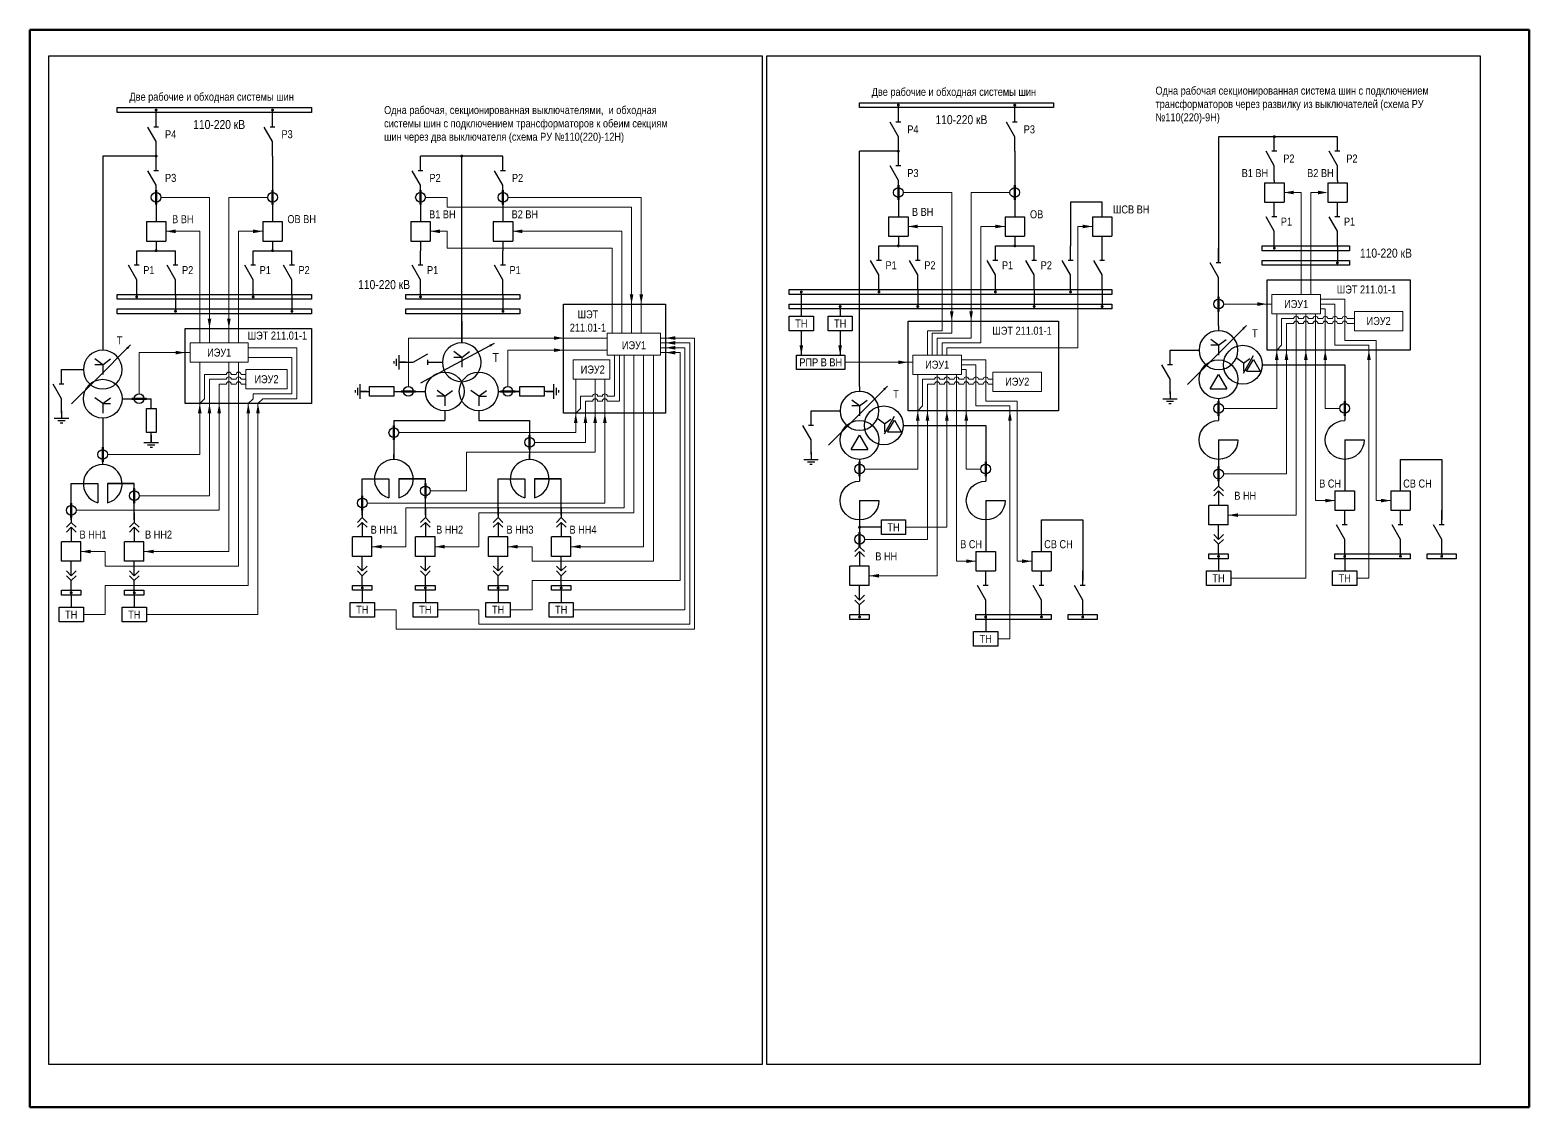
# Model space of a CAD drawing. Header units: millimetres. Extents: x 25558 to 49929, y 1902 to 19390.
# Drawn here: x 35394 to 36012, y 17128 to 17572 of the extents above; entities that cross this region are included whole.
import ezdxf
from ezdxf.enums import TextEntityAlignment as Align

# ---------------------------------------------------------------- set-up
doc = ezdxf.new("R2010")
doc.units = ezdxf.units.MM
doc.layers.add('Основная', color=7, linetype='Continuous', lineweight=30)
doc.layers.add('Тонкая', color=7, linetype='Continuous', lineweight=5)
doc.styles.add('Narrow', font='ARIALN.TTF')
doc.styles.add('Вывод', font='tahoma.ttf', dxfattribs={"height": 2.5})
doc.styles.add('Компонент', font='ARIALN.TTF', dxfattribs={"height": 3.5})

# ---------------------------------------------------------------- blocks, each defined once
blk = doc.blocks.new('*U28')
at = {"color": 0}
for p, q in [((0, 0), (-8, 0)), ((-8, -8), (-8, 0)), ((0, -8), (0, 0)), ((0, -8), (-8, -8))]:
    blk.add_line(p, q, dxfattribs=at)
at = {"layer": 'Основная', "style": 'Компонент'}
blk.add_attdef('ОУ', text='', height=3.5, dxfattribs=at).set_placement((-15, -3), align=Align.MIDDLE_CENTER)
blk = doc.blocks.new('*U23')
at = {"color": 0}
blk.add_line((0, 0), (6, 3.43), dxfattribs=at)
blk = doc.blocks.new('*U11')
at = {"color": 0}
blk.add_line((0, -1), (0, 1), dxfattribs=at)
blk = doc.blocks.new('*U34')
at = {"color": 0}
for p, q in [((0, 3), (0, 9)), ((0, -9), (0, -3))]:
    blk.add_line(p, q, dxfattribs=at)
at = {"color": 0, "ltscale": 0.25, "rotation": 89.99999999999999}
for name, p in [('*U23', (0, -3)), ('*U11', (0, 3))]:
    blk.add_blockref(name, p, dxfattribs=at)
at = {"layer": 'Основная'}
for tag, height, style, p in [('В1', 2.5, 'Вывод', (2, 7)), ('ОУ', 3.5, 'Компонент', (-12, 0)), ('В2', 2.5, 'Вывод', (2, -7))]:
    blk.add_attdef(tag, text='', height=height, dxfattribs=dict(at, style=style)).set_placement(p, align=Align.MIDDLE_CENTER)
blk = doc.blocks.new('*U26')
at = {"ltscale": 0.25}
blk.add_circle((0, 0), 2, dxfattribs=at)
at = {"layer": 'Основная', "color": 0, "lineweight": 50}
blk.add_line((0, -3), (0, 3), dxfattribs=at)
at = {"layer": 'Основная', "style": 'Компонент'}
blk.add_attdef('ОУ', text='', height=3.5, dxfattribs=at).set_placement((-6, 0), align=Align.MIDDLE_CENTER)
blk = doc.blocks.new('*U47')
at = {"ltscale": 0.25}
for q in [(-3.2, 0.4), (3.2, 0.4), (0, -6), (3.21, -2)]:
    blk.add_line((0, -2), q, dxfattribs=at)
blk.add_circle((0, 0), 8, dxfattribs=at)
at = {"layer": 'Основная', "style": 'Компонент'}
blk.add_attdef('ОУ', text='', height=3.5, dxfattribs=at).set_placement((17, 0), align=Align.MIDDLE_CENTER)
blk = doc.blocks.new('*U41')
at = {"ltscale": 0.25}
for p, q in [((0, 0), (-20, 0)), ((14.44, 0), (0, 0))]:
    blk.add_line(p, q, dxfattribs=at)
blk.add_lwpolyline([(-18, 0, 1, 0, 0), (-20, 0, 0, 0, 0)], format="xyseb", dxfattribs=at)
at = {"layer": 'Основная', "style": 'Вывод'}
blk.add_attdef('ОС', text='', height=2.5, dxfattribs=at).set_placement((3, 2), align=Align.MIDDLE_CENTER)
blk = doc.blocks.new('*U46')
at = {"ltscale": 0.25}
for q in [(-3.2, 4.4), (3.2, 4.4), (0, -2), (3.21, 2)]:
    blk.add_line((0, 2), q, dxfattribs=at)
blk.add_circle((0, 0), 8, dxfattribs=at)
at = {"layer": 'Основная', "style": 'Компонент'}
blk.add_attdef('ОУ', text='', height=3.5, dxfattribs=at).set_placement((-17, 0), align=Align.MIDDLE_CENTER)
blk = doc.blocks.new('*U31')
at = {"color": 0}
for p, q in [((-3, 0), (3, 0)), ((0, 3), (0, 0)), ((-1.5, -1), (1.5, -1)), ((-0.5, -2), (0.5, -2))]:
    blk.add_line(p, q, dxfattribs=at)
blk = doc.blocks.new('*U48')
at = {"color": 0}
for p, q in [((0, 5), (0, 9)), ((0, -9), (0, -5))]:
    blk.add_line(p, q, dxfattribs=at)
at = {"color": 0, "ltscale": 0.35}
blk.add_lwpolyline([(-2, -5), (-2, 5), (2, 5), (2, -5)], close=True, dxfattribs=at)
at = {"layer": 'Основная'}
for tag, height, style, p in [('В1', 2.5, 'Вывод', (2, 7)), ('ОУ', 3.5, 'Компонент', (-6, 0)), ('В2', 2.5, 'Вывод', (2, -7))]:
    blk.add_attdef(tag, text='', height=height, dxfattribs=dict(at, style=style)).set_placement(p, align=Align.MIDDLE_CENTER)
blk = doc.blocks.new('*U43')
at = {"color": 0}
for p, q in [((-3, 0), (3, 0)), ((0, 3), (0, 0)), ((-1.5, -1), (1.5, -1)), ((-0.5, -2), (0.5, -2))]:
    blk.add_line(p, q, dxfattribs=at)
blk = doc.blocks.new('*U20')
at = {"ltscale": 0.25}
blk.add_circle((0, 0), 2, dxfattribs=at)
at = {"layer": 'Основная', "color": 0, "lineweight": 50}
blk.add_line((3, 0), (-3, 0), dxfattribs=at)
at = {"layer": 'Основная', "style": 'Компонент'}
blk.add_attdef('ОУ', text='', height=3.5, dxfattribs=at).set_placement((0, -6), align=Align.MIDDLE_CENTER)
blk = doc.blocks.new('*U943')
at = {"layer": 'Основная', "ltscale": 0.25}
for p, q in [((2, 2), (0, 0)), ((0, 0), (2, -2))]:
    blk.add_line(p, q, dxfattribs=at)
blk = doc.blocks.new('*U32')
at = {"color": 0}
for p, q in [((0, 6), (0, 2)), ((0, 0), (0, -6))]:
    blk.add_line(p, q, dxfattribs=at)
at = {"color": 0, "ltscale": 0.25, "xscale": -1, "rotation": 90}
for p in [(0, 2), (0, 0)]:
    blk.add_blockref('*U943', p, dxfattribs=at)
at = {"layer": 'Основная'}
for tag, height, style, p in [('ОУ2', 3.5, 'Компонент', (-5, 6)), ('В2', 2.5, 'Вывод', (3, 6)), ('ОУ1', 3.5, 'Компонент', (-5, -6)), ('В1', 2.5, 'Вывод', (3, -6))]:
    blk.add_attdef(tag, text='', height=height, dxfattribs=dict(at, style=style)).set_placement(p, align=Align.MIDDLE_CENTER)
blk = doc.blocks.new('*U33')
at = {"color": 0}
for p, q in [((0, 0), (0, 6)), ((0, -6), (0, -2))]:
    blk.add_line(p, q, dxfattribs=at)
at = {"color": 0, "ltscale": 0.25, "rotation": 89.99999999999999}
for p in [(0, 0), (0, -2)]:
    blk.add_blockref('*U943', p, dxfattribs=at)
at = {"layer": 'Основная'}
for tag, height, style, p in [('ОУ1', 3.5, 'Компонент', (-5, 6)), ('В1', 2.5, 'Вывод', (3, 6)), ('ОУ2', 3.5, 'Компонент', (-5, -6)), ('В2', 2.5, 'Вывод', (3, -6))]:
    blk.add_attdef(tag, text='', height=height, dxfattribs=dict(at, style=style)).set_placement(p, align=Align.MIDDLE_CENTER)
blk = doc.blocks.new('*U40')
at = {"ltscale": 0.25}
for p, q in [((-3.46, -4), (0, 2)), ((0, 2), (3.46, -4)), ((-3.46, -4), (3.46, -4))]:
    blk.add_line(p, q, dxfattribs=at)
blk.add_circle((0, 0), 8, dxfattribs=at)
at = {"layer": 'Основная', "style": 'Компонент'}
blk.add_attdef('ОУ', text='', height=3.5, dxfattribs=at).set_placement((17, 0), align=Align.MIDDLE_CENTER)
blk = doc.blocks.new('*U573')
at = {"color": 0}
for p, q in [((0, 3), (0, 9)), ((0, -9), (0, -3))]:
    blk.add_line(p, q, dxfattribs=at)
at = {"color": 0, "ltscale": 0.25, "rotation": 89.99999999999999}
for name, p in [('*U23', (0, -3)), ('*U11', (0, 3))]:
    blk.add_blockref(name, p, dxfattribs=at)
at = {"layer": 'Основная'}
for tag, height, style, p in [('В1', 2.5, 'Вывод', (2, 7)), ('ОУ', 3.5, 'Компонент', (-12, 0)), ('В2', 2.5, 'Вывод', (2, -7))]:
    blk.add_attdef(tag, text='', height=height, dxfattribs=dict(at, style=style)).set_placement(p, align=Align.MIDDLE_CENTER)
blk = doc.blocks.new('*U38')
at = {"ltscale": 0.35}
for q in [(-8, 0), (0, -8)]:
    blk.add_line((0, 0), q, dxfattribs=at)
blk.add_arc((0, 0), 8, 180, 90, dxfattribs=at)
at = {"layer": 'Основная', "style": 'Компонент'}
blk.add_attdef('ОУ', text='', height=3.5, dxfattribs=at).set_placement((-17, 0), align=Align.MIDDLE_CENTER)
blk = doc.blocks.new('*U44')
at = {"ltscale": 0.25}
for p, q in [((0, 0), (-20, 0)), ((14.44, 0), (0, 0))]:
    blk.add_line(p, q, dxfattribs=at)
blk.add_lwpolyline([(-18, 0, 1, 0, 0), (-20, 0, 0, 0, 0)], format="xyseb", dxfattribs=at)
at = {"layer": 'Основная', "style": 'Вывод'}
blk.add_attdef('ОС', text='', height=2.5, dxfattribs=at).set_placement((3, 2), align=Align.MIDDLE_CENTER)
blk = doc.blocks.new('*U45')
at = {"ltscale": 0.25}
for q in [(-3.2, 4.4), (3.2, 4.4), (0, -2), (3.21, 2)]:
    blk.add_line((0, 2), q, dxfattribs=at)
blk.add_circle((0, 0), 8, dxfattribs=at)
at = {"layer": 'Основная', "style": 'Компонент'}
blk.add_attdef('ОУ', text='', height=3.5, dxfattribs=at).set_placement((-17, 0), align=Align.MIDDLE_CENTER)
blk = doc.blocks.new('*U49')
at = {"ltscale": 0.25}
for q in [(-3.2, 0.4), (3.2, 0.4), (-3.21, -2), (0, -6)]:
    blk.add_line((0, -2), q, dxfattribs=at)
blk.add_circle((0, 0), 8, dxfattribs=at)
at = {"layer": 'Основная', "style": 'Компонент'}
blk.add_attdef('ОУ', text='', height=3.5, dxfattribs=at).set_placement((17, 0), align=Align.MIDDLE_CENTER)
blk = doc.blocks.new('*U50')
at = {"ltscale": 0.25}
for q in [(-3.2, 0.4), (3.2, 0.4), (0, -6), (3.21, -2)]:
    blk.add_line((0, -2), q, dxfattribs=at)
blk.add_circle((0, 0), 8, dxfattribs=at)
at = {"layer": 'Основная', "style": 'Компонент'}
blk.add_attdef('ОУ', text='', height=3.5, dxfattribs=at).set_placement((17, 0), align=Align.MIDDLE_CENTER)

msp = doc.modelspace()

# ---------------------------------------------------------------- linework, layer by layer
for p, q in [((35712, 17448), (35712, 17439)), ((35728, 17448), (35728, 17439)), ((35712, 17443), (35712, 17438)), ((35728, 17443), (35728, 17438))]:
    msp.add_line(p, q)
at = {"color": 7}
for points in [[(35695.8, 17561.3), (35695.8, 17145.5), (35401.8, 17145.5), (35401.8, 17561.3)], [(35991.8, 17561.3), (35991.8, 17145.5), (35697.8, 17145.5), (35697.8, 17561.3)]]:
    msp.add_lwpolyline(points, close=True, dxfattribs=at)
at = {"layer": 'Основная'}
for p, q in [((35446, 17538), (35446, 17539)), ((35494, 17538), (35494, 17539)), ((35752, 17540), (35752, 17541)), ((35800, 17540), (35800, 17541)), ((35897, 17528), (35884, 17528)), ((35884, 17528), (35884, 17476)), ((35933, 17528), (35897, 17528)), ((35752, 17522), (35736, 17522)), ((35800, 17522), (35800, 17504)), ((35446, 17520), (35424, 17520)), ((35424, 17520), (35424, 17440)), ((35494, 17520), (35494, 17502)), ((35589, 17520), (35555, 17520)), ((35572, 17443), (35572, 17520)), ((35907, 17510), (35907, 17509)), ((35933, 17510), (35933, 17509)), ((35446, 17502), (35446, 17493)), ((35494, 17502), (35494, 17493)), ((35555, 17502), (35555, 17493)), ((35589, 17502), (35589, 17493)), ((35752, 17504), (35752, 17495)), ((35800, 17504), (35800, 17495)), ((35836, 17501), (35823, 17501)), ((35823, 17501), (35823, 17483)), ((35836, 17495), (35836, 17501)), ((35446, 17485), (35446, 17481)), ((35494, 17485), (35494, 17481)), ((35555, 17485), (35555, 17481)), ((35589, 17485), (35589, 17481)), ((35752, 17487), (35752, 17483)), ((35800, 17487), (35800, 17483)), ((35836, 17483), (35836, 17487)), ((35438, 17481), (35446, 17481)), ((35446, 17481), (35454, 17481)), ((35486, 17481), (35494, 17481)), ((35494, 17481), (35502, 17481)), ((35744, 17483), (35752, 17483)), ((35752, 17483), (35760, 17483)), ((35792, 17483), (35800, 17483)), ((35800, 17483), (35808, 17483)), ((35907, 17483), (35907, 17482)), ((35933, 17483), (35933, 17477)), ((35933, 17477), (35933, 17476)), ((35744, 17465), (35744, 17464)), ((35760, 17465), (35760, 17459)), ((35792, 17465), (35792, 17464)), ((35808, 17465), (35808, 17459)), ((35823, 17465), (35823, 17464)), ((35836, 17465), (35836, 17459)), ((35438, 17463), (35438, 17462)), ((35454, 17463), (35454, 17457)), ((35486, 17463), (35486, 17462)), ((35502, 17463), (35502, 17457)), ((35555, 17463), (35555, 17462)), ((35589, 17463), (35589, 17457)), ((35712, 17463), (35712, 17464)), ((35712, 17463), (35712, 17454)), ((35760, 17459), (35760, 17458)), ((35808, 17459), (35808, 17458)), ((35836, 17459), (35836, 17458)), ((35454, 17457), (35454, 17456)), ((35502, 17457), (35502, 17456)), ((35589, 17457), (35589, 17456)), ((35728, 17457), (35728, 17458)), ((35728, 17457), (35728, 17455)), ((35728, 17455), (35728, 17454)), ((35572, 17452), (35572, 17443)), ((35884, 17450), (35884, 17448)), ((35894.33, 17434.58), (35891.74, 17436.52)), ((35894.33, 17430.53), (35898.38, 17437.82)), ((35894.33, 17434.58), (35896.92, 17436.52)), ((35894.33, 17434.58), (35894.33, 17431.34)), ((35895.57, 17431.34), (35898.38, 17436.2)), ((35898.38, 17436.2), (35901.19, 17431.34)), ((35936, 17434), (35936, 17411)), ((35895.57, 17431.34), (35901.19, 17431.34)), ((35544, 17423), (35557, 17423)), ((35587, 17423), (35596, 17423)), ((35736, 17425), (35736, 17423)), ((35435, 17420), (35444, 17420)), ((35544, 17411), (35565, 17411)), ((35544, 17411), (35544, 17395)), ((35579, 17411), (35600, 17411)), ((35600, 17411), (35600, 17395)), ((35746.33, 17409.58), (35743.74, 17411.52)), ((35746.33, 17405.53), (35750.38, 17412.82)), ((35746.33, 17409.58), (35748.92, 17411.52)), ((35746.33, 17409.58), (35746.33, 17406.34)), ((35747.57, 17406.34), (35750.38, 17411.2)), ((35750.38, 17411.2), (35753.19, 17406.34)), ((35544, 17403), (35544, 17399)), ((35600, 17403), (35600, 17399)), ((35747.57, 17406.34), (35753.19, 17406.34)), ((35788, 17409), (35788, 17386)), ((35884, 17403), (35884, 17384)), ((35424, 17399), (35424, 17395)), ((35544, 17396), (35544, 17397)), ((35600, 17396), (35600, 17397)), ((35424, 17394), (35424, 17395)), ((35959, 17382), (35959, 17395)), ((35959, 17395), (35976, 17395)), ((35976, 17395), (35976, 17370)), ((35736, 17378), (35736, 17359)), ((35811, 17357), (35811, 17370)), ((35811, 17370), (35828, 17370)), ((35828, 17370), (35828, 17345)), ((35884, 17356), (35884, 17354)), ((35884, 17354), (35884, 17349)), ((35936, 17356), (35936, 17354)), ((35936, 17354), (35936, 17349)), ((35959, 17356), (35959, 17355)), ((35976, 17356), (35976, 17355)), ((35531, 17343), (35531, 17341)), ((35557, 17343), (35557, 17341)), ((35587, 17343), (35587, 17341)), ((35613, 17343), (35613, 17341)), ((35411, 17339), (35411, 17341)), ((35411, 17339), (35411, 17334)), ((35437, 17339), (35437, 17341)), ((35437, 17339), (35437, 17334)), ((35531, 17341), (35531, 17336)), ((35557, 17341), (35557, 17336)), ((35587, 17341), (35587, 17336)), ((35613, 17341), (35613, 17336)), ((35736, 17331), (35736, 17330)), ((35788, 17331), (35788, 17329)), ((35788, 17329), (35788, 17324)), ((35811, 17331), (35811, 17330)), ((35828, 17331), (35828, 17330))]:
    msp.add_line(p, q, dxfattribs=at)
at = {"layer": 'Основная', "ltscale": 0.35}
for p, q in [((35736, 17425), (35736, 17522)), ((35884, 17450), (35884, 17466)), ((35556, 17423), (35557, 17423))]:
    msp.add_line(p, q, dxfattribs=at)
at = {"layer": 'Основная', "ltscale": 0.25}
for p, q in [((35936, 17396), (35936, 17382)), ((35745, 17367), (35736, 17367)), ((35788, 17371), (35788, 17357))]:
    msp.add_line(p, q, dxfattribs=at)
at = {"layer": 'Основная'}
for points in [[(35430, 17540), (35510, 17540), (35510, 17538), (35430, 17538)], [(35736, 17542), (35816, 17542), (35816, 17540), (35736, 17540)], [(35902, 17483), (35938, 17483), (35938, 17481), (35902, 17481)], [(35902, 17477), (35938, 17477), (35938, 17475), (35902, 17475)], [(35707, 17465), (35840, 17465), (35840, 17463), (35707, 17463)], [(35904, 17469), (35963, 17469), (35963, 17440), (35904, 17440)], [(35430, 17463), (35510, 17463), (35510, 17461), (35430, 17461)], [(35549, 17463), (35596, 17463), (35596, 17461), (35549, 17461)], [(35614, 17459), (35656, 17459), (35656, 17414), (35614, 17414)], [(35707, 17459), (35840, 17459), (35840, 17457), (35707, 17457)], [(35430, 17457), (35510, 17457), (35510, 17455), (35430, 17455)], [(35549, 17457), (35596, 17457), (35596, 17455), (35549, 17455)], [(35707, 17454), (35717, 17454), (35717, 17448), (35707, 17448)], [(35723, 17454), (35733, 17454), (35733, 17448), (35723, 17448)], [(35458, 17449), (35510, 17449), (35510, 17418), (35458, 17418)], [(35756, 17452), (35818, 17452), (35818, 17415), (35756, 17415)], [(35710, 17438), (35730, 17438), (35730, 17432), (35710, 17432)], [(35745, 17370), (35755, 17370), (35755, 17364), (35745, 17364)], [(35880, 17356), (35888, 17356), (35888, 17354), (35880, 17354)], [(35932, 17356), (35963, 17356), (35963, 17354), (35932, 17354)], [(35970, 17356), (35982, 17356), (35982, 17354), (35970, 17354)], [(35879, 17349), (35889, 17349), (35889, 17343), (35879, 17343)], [(35931, 17349), (35941, 17349), (35941, 17343), (35931, 17343)], [(35527, 17343), (35535, 17343), (35535, 17341), (35527, 17341)], [(35553, 17343), (35561, 17343), (35561, 17341), (35553, 17341)], [(35583, 17343), (35591, 17343), (35591, 17341), (35583, 17341)], [(35609, 17343), (35617, 17343), (35617, 17341), (35609, 17341)], [(35407, 17341), (35415, 17341), (35415, 17339), (35407, 17339)], [(35433, 17341), (35441, 17341), (35441, 17339), (35433, 17339)], [(35526, 17336), (35536, 17336), (35536, 17330), (35526, 17330)], [(35552, 17336), (35562, 17336), (35562, 17330), (35552, 17330)], [(35582, 17336), (35592, 17336), (35592, 17330), (35582, 17330)], [(35608, 17336), (35618, 17336), (35618, 17330), (35608, 17330)], [(35406, 17334), (35416, 17334), (35416, 17328), (35406, 17328)], [(35432, 17334), (35442, 17334), (35442, 17328), (35432, 17328)], [(35732, 17331), (35740, 17331), (35740, 17329), (35732, 17329)], [(35784, 17331), (35815, 17331), (35815, 17329), (35784, 17329)], [(35822, 17331), (35834, 17331), (35834, 17329), (35822, 17329)], [(35783, 17324), (35793, 17324), (35793, 17318), (35783, 17318)]]:
    msp.add_lwpolyline(points, close=True, dxfattribs=at)
at = {"layer": 'Основная', "ltscale": 0.25, "const_width": 0.6}
for points in [[(35445.7, 17539, 1), (35446.3, 17539, 1)], [(35493.7, 17539, 1), (35494.3, 17539, 1)], [(35751.7, 17541, 1), (35752.3, 17541, 1)], [(35799.7, 17541, 1), (35800.3, 17541, 1)], [(35907.3, 17528.01, 1), (35906.7, 17528.01, 1)], [(35446.3, 17520.01, 1), (35445.7, 17520.01, 1)], [(35572.3, 17520.01, 1), (35571.7, 17520.01, 1)], [(35752.3, 17522.01, 1), (35751.7, 17522.01, 1)], [(35752.3, 17483.01, 1), (35751.7, 17483.01, 1)], [(35800.3, 17483.01, 1), (35799.7, 17483.01, 1)], [(35446.3, 17481.01, 1), (35445.7, 17481.01, 1)], [(35494.3, 17481.01, 1), (35493.7, 17481.01, 1)], [(35906.7, 17482, 1), (35907.3, 17482, 1)], [(35932.7, 17476, 1), (35933.3, 17476, 1)], [(35437.7, 17462, 1), (35438.3, 17462, 1)], [(35485.7, 17462, 1), (35486.3, 17462, 1)], [(35554.7, 17462, 1), (35555.3, 17462, 1)], [(35711.7, 17464, 1), (35712.3, 17464, 1)], [(35727.7, 17458, 1), (35728.3, 17458, 1)], [(35743.7, 17464, 1), (35744.3, 17464, 1)], [(35759.7, 17458, 1), (35760.3, 17458, 1)], [(35791.7, 17464, 1), (35792.3, 17464, 1)], [(35807.7, 17458, 1), (35808.3, 17458, 1)], [(35822.7, 17464, 1), (35823.3, 17464, 1)], [(35835.7, 17458, 1), (35836.3, 17458, 1)], [(35453.7, 17456, 1), (35454.3, 17456, 1)], [(35501.7, 17456, 1), (35502.3, 17456, 1)], [(35588.7, 17456, 1), (35589.3, 17456, 1)], [(35736.3, 17367.01, 1), (35735.7, 17367.01, 1)], [(35883.7, 17355, 1), (35884.3, 17355, 1)], [(35935.7, 17355, 1), (35936.3, 17355, 1)], [(35958.7, 17355, 1), (35959.3, 17355, 1)], [(35975.7, 17355, 1), (35976.3, 17355, 1)], [(35530.7, 17342, 1), (35531.3, 17342, 1)], [(35556.7, 17342, 1), (35557.3, 17342, 1)], [(35586.7, 17342, 1), (35587.3, 17342, 1)], [(35612.7, 17342, 1), (35613.3, 17342, 1)], [(35410.7, 17340, 1), (35411.3, 17340, 1)], [(35436.7, 17340, 1), (35437.3, 17340, 1)], [(35735.7, 17330, 1), (35736.3, 17330, 1)], [(35787.7, 17330, 1), (35788.3, 17330, 1)], [(35810.7, 17330, 1), (35811.3, 17330, 1)], [(35827.7, 17330, 1), (35828.3, 17330, 1)]]:
    msp.add_lwpolyline(points, format="xyb", close=True, dxfattribs=at)
at = {"layer": 'Основная', "ltscale": 0.35}
for points in [[(35864, 17440), (35866, 17440)], [(35866, 17440), (35876, 17440)], [(35884, 17420), (35884, 17411)], [(35936, 17420), (35936, 17411)], [(35716, 17415), (35718, 17415)], [(35718, 17415), (35728, 17415)], [(35736, 17395), (35736, 17386)], [(35788, 17395), (35788, 17386)]]:
    msp.add_lwpolyline(points, dxfattribs=at)
at = {"layer": 'Основная'}
for points in [[(35902, 17434), (35910, 17434)], [(35910, 17434), (35936, 17434)], [(35407, 17432), (35409, 17432)], [(35408, 17432), (35416, 17432)], [(35432, 17420), (35435, 17420)], [(35424, 17412), (35424, 17399)], [(35565, 17415), (35565, 17411)], [(35579, 17415), (35579, 17411)], [(35754, 17409), (35762, 17409)], [(35762, 17409), (35788, 17409)], [(35424, 17393), (35424, 17394)], [(35544, 17395), (35544, 17396)], [(35600, 17395), (35600, 17396)], [(35411, 17370), (35411, 17385)], [(35411, 17385), (35422, 17385), (35422, 17377.13)], [(35411, 17385), (35422, 17385)], [(35437, 17385), (35426, 17385), (35426, 17377.13)], [(35426, 17385), (35437, 17385)], [(35437, 17370), (35437, 17385)], [(35531, 17372), (35531, 17387)], [(35531, 17387), (35542, 17387), (35542, 17379.13)], [(35531, 17387), (35542, 17387)], [(35557, 17387), (35546, 17387), (35546, 17379.13)], [(35546, 17387), (35557, 17387)], [(35557, 17372), (35557, 17387)], [(35587, 17372), (35587, 17387)], [(35587, 17387), (35598, 17387), (35598, 17379.13)], [(35587, 17387), (35598, 17387)], [(35613, 17387), (35602, 17387), (35602, 17379.13)], [(35602, 17387), (35613, 17387)], [(35613, 17372), (35613, 17387)]]:
    msp.add_lwpolyline(points, dxfattribs=at)
at = {"layer": 'Основная', "ltscale": 0.35}
for centre in [(35894, 17434), (35746, 17409)]:
    msp.add_circle(centre, 8, dxfattribs=at)
at = {"layer": 'Основная', "ltscale": 0.25}
for centre in [(35424, 17384.87), (35544, 17386.87), (35600, 17386.87)]:
    msp.add_arc(centre, 8, 284.47752, 255.5225, dxfattribs=at)
at = {"layer": 'Тонкая'}
for p, q in [((35448, 17503), (35468, 17503)), ((35468, 17449), (35468, 17503)), ((35476, 17449), (35476, 17503)), ((35476, 17503), (35492, 17503)), ((35557, 17503), (35566, 17503)), ((35566, 17503), (35566, 17499)), ((35591, 17503), (35646, 17503)), ((35646, 17503), (35646, 17459)), ((35754, 17505), (35774, 17505)), ((35774, 17452), (35774, 17505)), ((35782, 17452), (35782, 17505)), ((35782, 17505), (35798, 17505)), ((35911, 17505), (35918, 17505)), ((35918, 17505), (35918, 17469)), ((35927, 17505), (35922, 17505)), ((35922, 17505), (35922, 17469)), ((35566, 17499), (35642, 17499)), ((35642, 17459), (35642, 17499)), ((35756, 17491), (35770, 17491)), ((35770, 17491), (35770, 17452)), ((35796, 17491), (35786, 17491)), ((35786, 17491), (35786, 17452)), ((35826, 17491), (35826, 17441)), ((35832, 17491), (35826, 17491)), ((35450, 17489), (35464, 17489)), ((35464, 17489), (35464, 17449)), ((35490, 17489), (35480, 17489)), ((35480, 17489), (35480, 17449)), ((35559, 17489), (35566, 17489)), ((35566, 17489), (35566, 17482)), ((35593, 17489), (35638, 17489)), ((35638, 17459), (35638, 17489)), ((35566, 17482), (35634, 17482)), ((35634, 17482), (35634, 17459)), ((35918, 17469), (35918, 17463)), ((35922, 17469), (35922, 17463)), ((35634, 17459), (35634, 17447)), ((35638, 17459), (35638, 17447)), ((35642, 17459), (35642, 17447)), ((35646, 17459), (35646, 17447)), ((35886, 17459), (35904, 17459)), ((35904, 17459), (35906, 17459)), ((35936, 17461), (35926, 17461)), ((35932, 17459), (35926, 17459)), ((35932, 17442), (35932, 17459)), ((35936, 17444), (35936, 17461)), ((35908, 17440), (35908, 17455)), ((35910, 17442), (35910, 17453)), ((35910, 17453), (35915, 17453)), ((35916, 17440), (35916, 17455)), ((35917, 17453), (35919, 17453)), ((35920, 17440), (35920, 17455)), ((35921, 17453), (35923, 17453)), ((35924, 17440), (35924, 17455)), ((35925, 17453), (35927, 17453)), ((35928, 17457), (35926, 17457)), ((35928, 17440), (35928, 17457)), ((35929, 17453), (35931, 17453)), ((35933, 17453), (35935, 17453)), ((35937, 17453), (35940, 17453)), ((35464, 17449), (35464, 17443)), ((35468, 17449), (35468, 17443)), ((35476, 17449), (35476, 17443)), ((35480, 17449), (35480, 17443)), ((35770, 17448), (35764, 17448)), ((35764, 17448), (35764, 17438)), ((35774, 17447), (35766, 17447)), ((35766, 17447), (35766, 17438)), ((35770, 17452), (35770, 17448)), ((35774, 17452), (35774, 17447)), ((35782, 17452), (35782, 17445)), ((35786, 17452), (35786, 17443)), ((35912, 17440), (35912, 17451)), ((35912, 17451), (35915, 17451)), ((35917, 17451), (35919, 17451)), ((35921, 17451), (35923, 17451)), ((35925, 17451), (35927, 17451)), ((35929, 17451), (35931, 17451)), ((35933, 17451), (35935, 17451)), ((35937, 17451), (35940, 17451)), ((35504, 17441), (35484, 17441)), ((35504, 17420), (35504, 17441)), ((35550, 17425), (35550, 17445)), ((35550, 17445), (35614, 17445)), ((35591, 17440), (35614, 17440)), ((35591, 17425), (35591, 17440)), ((35614, 17445), (35632, 17445)), ((35614, 17440), (35632, 17440)), ((35654, 17445), (35656, 17445)), ((35654, 17443), (35656, 17443)), ((35654, 17441), (35656, 17441)), ((35668, 17445), (35656, 17445)), ((35666, 17443), (35656, 17443)), ((35664, 17441), (35656, 17441)), ((35664, 17333), (35664, 17441)), ((35666, 17327), (35666, 17443)), ((35668, 17325), (35668, 17445)), ((35782, 17445), (35768, 17445)), ((35768, 17445), (35768, 17438)), ((35786, 17443), (35770, 17443)), ((35770, 17443), (35770, 17438)), ((35790, 17441), (35772, 17441)), ((35772, 17441), (35772, 17438)), ((35790, 17441), (35823, 17441)), ((35826, 17441), (35823, 17441)), ((35908, 17440), (35910, 17442)), ((35908, 17416), (35908, 17440)), ((35912, 17440), (35912, 17389)), ((35916, 17372), (35916, 17440)), ((35920, 17346), (35920, 17440)), ((35924, 17378), (35924, 17440)), ((35928, 17416), (35928, 17440)), ((35946, 17442), (35932, 17442)), ((35949, 17444), (35936, 17444)), ((35946, 17442), (35946, 17440)), ((35946, 17346), (35946, 17440)), ((35949, 17444), (35949, 17440)), ((35949, 17440), (35949, 17378)), ((35439, 17422), (35439, 17439)), ((35439, 17439), (35458, 17439)), ((35458, 17439), (35460, 17439)), ((35464, 17418), (35464, 17435)), ((35476, 17418), (35476, 17435)), ((35480, 17418), (35480, 17435)), ((35502, 17437), (35484, 17437)), ((35502, 17422), (35502, 17437)), ((35635, 17421), (35635, 17438)), ((35637, 17419), (35637, 17438)), ((35639, 17414), (35639, 17438)), ((35643, 17414), (35643, 17438)), ((35647, 17414), (35647, 17438)), ((35651, 17414), (35651, 17438)), ((35654, 17439), (35656, 17439)), ((35662, 17439), (35656, 17439)), ((35662, 17345), (35662, 17439)), ((35730, 17435), (35756, 17435)), ((35756, 17435), (35758, 17435)), ((35788, 17436), (35778, 17436)), ((35784, 17434), (35778, 17434)), ((35784, 17417), (35784, 17434)), ((35788, 17419), (35788, 17436)), ((35466, 17430), (35475, 17430)), ((35466, 17420), (35466, 17430)), ((35468, 17418), (35468, 17428)), ((35468, 17428), (35475, 17428)), ((35477, 17430), (35479, 17430)), ((35477, 17428), (35479, 17428)), ((35481, 17430), (35483, 17430)), ((35481, 17428), (35483, 17428)), ((35619, 17414), (35619, 17428)), ((35627, 17414), (35627, 17428)), ((35631, 17414), (35631, 17428)), ((35760, 17415), (35760, 17430)), ((35762, 17417), (35762, 17428)), ((35762, 17428), (35767, 17428)), ((35768, 17415), (35768, 17430)), ((35769, 17428), (35771, 17428)), ((35772, 17415), (35772, 17430)), ((35773, 17428), (35775, 17428)), ((35776, 17415), (35776, 17430)), ((35777, 17428), (35779, 17428)), ((35780, 17432), (35778, 17432)), ((35780, 17415), (35780, 17432)), ((35781, 17428), (35783, 17428)), ((35785, 17428), (35787, 17428)), ((35789, 17428), (35791, 17428)), ((35472, 17418), (35472, 17426)), ((35472, 17426), (35475, 17426)), ((35477, 17426), (35479, 17426)), ((35481, 17426), (35483, 17426)), ((35486, 17420), (35486, 17422)), ((35486, 17422), (35502, 17422)), ((35764, 17415), (35764, 17426)), ((35764, 17426), (35767, 17426)), ((35769, 17426), (35771, 17426)), ((35773, 17426), (35775, 17426)), ((35777, 17426), (35779, 17426)), ((35781, 17426), (35783, 17426)), ((35785, 17426), (35787, 17426)), ((35789, 17426), (35791, 17426)), ((35464, 17418), (35466, 17420)), ((35464, 17418), (35464, 17397)), ((35468, 17418), (35468, 17380)), ((35472, 17418), (35472, 17374)), ((35476, 17357), (35476, 17418)), ((35480, 17351), (35480, 17418)), ((35484, 17418), (35486, 17420)), ((35484, 17418), (35484, 17343)), ((35488, 17418), (35490, 17420)), ((35488, 17418), (35488, 17331)), ((35490, 17420), (35504, 17420)), ((35619, 17414), (35621, 17416)), ((35621, 17416), (35621, 17421)), ((35621, 17421), (35626, 17421)), ((35623, 17414), (35623, 17419)), ((35623, 17419), (35626, 17419)), ((35628, 17421), (35630, 17421)), ((35628, 17419), (35630, 17419)), ((35632, 17421), (35634, 17421)), ((35632, 17419), (35637, 17419)), ((35634, 17421), (35635, 17421)), ((35760, 17415), (35762, 17417)), ((35798, 17417), (35784, 17417)), ((35801, 17419), (35788, 17419)), ((35798, 17417), (35798, 17415)), ((35801, 17419), (35801, 17415)), ((35886, 17416), (35908, 17416)), ((35934, 17416), (35928, 17416)), ((35619, 17406), (35619, 17414)), ((35623, 17414), (35623, 17402)), ((35627, 17398), (35627, 17414)), ((35631, 17377), (35631, 17414)), ((35639, 17375), (35639, 17414)), ((35643, 17373), (35643, 17414)), ((35647, 17359), (35647, 17414)), ((35651, 17353), (35651, 17414)), ((35760, 17391), (35760, 17415)), ((35764, 17415), (35764, 17362)), ((35768, 17347), (35768, 17415)), ((35772, 17367), (35772, 17415)), ((35776, 17353), (35776, 17415)), ((35780, 17391), (35780, 17415)), ((35798, 17321), (35798, 17415)), ((35801, 17415), (35801, 17353)), ((35546, 17406), (35619, 17406)), ((35426, 17397), (35464, 17397)), ((35574, 17382), (35574, 17398)), ((35574, 17398), (35627, 17398)), ((35602, 17402), (35623, 17402)), ((35738, 17391), (35760, 17391)), ((35786, 17391), (35780, 17391)), ((35886, 17389), (35912, 17389)), ((35439, 17380), (35468, 17380)), ((35559, 17382), (35574, 17382)), ((35413, 17374), (35472, 17374)), ((35533, 17377), (35631, 17377)), ((35549, 17359), (35549, 17375)), ((35549, 17375), (35639, 17375)), ((35579, 17359), (35579, 17373)), ((35579, 17373), (35643, 17373)), ((35888, 17372), (35916, 17372)), ((35924, 17378), (35932, 17378)), ((35949, 17378), (35955, 17378)), ((35951, 17378), (35955, 17378)), ((35755, 17367), (35772, 17367)), ((35738, 17362), (35764, 17362)), ((35415, 17357), (35425, 17357)), ((35425, 17357), (35425, 17351)), ((35476, 17357), (35441, 17357)), ((35535, 17359), (35545, 17359)), ((35545, 17359), (35549, 17359)), ((35561, 17359), (35579, 17359)), ((35591, 17359), (35601, 17359)), ((35601, 17359), (35601, 17353)), ((35617, 17359), (35647, 17359)), ((35425, 17351), (35480, 17351)), ((35601, 17353), (35651, 17353)), ((35776, 17353), (35784, 17353)), ((35801, 17353), (35807, 17353)), ((35803, 17353), (35807, 17353)), ((35484, 17343), (35425, 17343)), ((35425, 17343), (35425, 17331)), ((35601, 17333), (35601, 17345)), ((35601, 17345), (35662, 17345)), ((35740, 17347), (35768, 17347)), ((35889, 17346), (35920, 17346)), ((35941, 17346), (35946, 17346)), ((35425, 17331), (35416, 17331)), ((35442, 17331), (35488, 17331)), ((35545, 17333), (35536, 17333)), ((35545, 17333), (35545, 17325)), ((35562, 17333), (35579, 17333)), ((35579, 17333), (35579, 17327)), ((35601, 17333), (35592, 17333)), ((35618, 17333), (35664, 17333)), ((35545, 17325), (35668, 17325)), ((35579, 17327), (35666, 17327)), ((35793, 17321), (35798, 17321))]:
    msp.add_line(p, q, dxfattribs=at)
at = {"layer": 'Тонкая', "color": 3, "lineweight": 50}
msp.add_lwpolyline([(35394, 17572), (36012, 17572), (36012, 17128), (35394, 17128)], close=True, dxfattribs=at)
at = {"layer": 'Тонкая', "ltscale": 0.3}
for points in [[(35911, 17505, 0, 1.5, 0), (35915, 17505, 0, 0, 0)], [(35929, 17505, 0, 1.5, 0), (35925, 17505, 0, 0, 0)], [(35450, 17489, 0, 1.5, 0), (35454, 17489, 0, 0, 0)], [(35490, 17489, 0, 1.5, 0), (35486, 17489, 0, 0, 0)], [(35559, 17489, 0, 1.5, 0), (35563, 17489, 0, 0, 0)], [(35593, 17489, 0, 1.5, 0), (35597, 17489, 0, 0, 0)], [(35756, 17491, 0, 1.5, 0), (35760, 17491, 0, 0, 0)], [(35796, 17491, 0, 1.5, 0), (35792, 17491, 0, 0, 0)], [(35832, 17491, 0, 1.5, 0), (35828, 17491, 0, 0, 0)], [(35642, 17459, 0, 1.5, 0), (35642, 17463, 0, 0, 0)], [(35646, 17459, 0, 1.5, 0), (35646, 17463, 0, 0, 0)], [(35904, 17459, 0, 1.5, 0), (35900, 17459, 0, 0, 0)], [(35468, 17449, 0, 1.5, 0), (35468, 17453, 0, 0, 0)], [(35476, 17449, 0, 1.5, 0), (35476, 17453, 0, 0, 0)], [(35774, 17452, 0, 1.5, 0), (35774, 17456, 0, 0, 0)], [(35782, 17452, 0, 1.5, 0), (35782, 17456, 0, 0, 0)], [(35614, 17445, 0, 1.5, 0), (35610, 17445, 0, 0, 0)], [(35614, 17440, 0, 1.5, 0), (35610, 17440, 0, 0, 0)], [(35656, 17445, 0, 1.5, 0), (35660, 17445, 0, 0, 0)], [(35656, 17443, 0, 1.5, 0), (35660, 17443, 0, 0, 0)], [(35656, 17441, 0, 1.5, 0), (35660, 17441, 0, 0, 0)], [(35712, 17438, 0, 1.5, 0), (35712, 17442, 0, 0, 0)], [(35728, 17438, 0, 1.5, 0), (35728, 17442, 0, 0, 0)], [(35908, 17440, 0, 1.5, 0), (35908, 17436, 0, 0, 0)], [(35912, 17440, 0, 1.5, 0), (35912, 17436, 0, 0, 0)], [(35920, 17440, 0, 1.5, 0), (35920, 17436, 0, 0, 0)], [(35928, 17440, 0, 1.5, 0), (35928, 17436, 0, 0, 0)], [(35946, 17440, 0, 1.5, 0), (35946, 17436, 0, 0, 0)], [(35458, 17439, 0, 1.5, 0), (35454, 17439, 0, 0, 0)], [(35656, 17439, 0, 1.5, 0), (35660, 17439, 0, 0, 0)], [(35756, 17435, 0, 1.5, 0), (35752, 17435, 0, 0, 0)], [(35464, 17418, 0, 1.5, 0), (35464, 17414, 0, 0, 0)], [(35468, 17418, 0, 1.5, 0), (35468, 17414, 0, 0, 0)], [(35472, 17418, 0, 1.5, 0), (35472, 17414, 0, 0, 0)], [(35484, 17418, 0, 1.5, 0), (35484, 17414, 0, 0, 0)], [(35488, 17418, 0, 1.5, 0), (35488, 17414, 0, 0, 0)], [(35760, 17415, 0, 1.5, 0), (35760, 17411, 0, 0, 0)], [(35764, 17415, 0, 1.5, 0), (35764, 17411, 0, 0, 0)], [(35772, 17415, 0, 1.5, 0), (35772, 17411, 0, 0, 0)], [(35780, 17415, 0, 1.5, 0), (35780, 17411, 0, 0, 0)], [(35798, 17415, 0, 1.5, 0), (35798, 17411, 0, 0, 0)], [(35619, 17414, 0, 1.5, 0), (35619, 17410, 0, 0, 0)], [(35623, 17414, 0, 1.5, 0), (35623, 17410, 0, 0, 0)], [(35627, 17414, 0, 1.5, 0), (35627, 17410, 0, 0, 0)], [(35631, 17414, 0, 1.5, 0), (35631, 17410, 0, 0, 0)], [(35932, 17378, 0, 1.5, 0), (35928, 17378, 0, 0, 0)], [(35955, 17378, 0, 1.5, 0), (35951, 17378, 0, 0, 0)], [(35888, 17372, 0, 1.5, 0), (35892, 17372, 0, 0, 0)], [(35535, 17359, 0, 1.5, 0), (35539, 17359, 0, 0, 0)], [(35561, 17359, 0, 1.5, 0), (35565, 17359, 0, 0, 0)], [(35591, 17359, 0, 1.5, 0), (35595, 17359, 0, 0, 0)], [(35617, 17359, 0, 1.5, 0), (35621, 17359, 0, 0, 0)], [(35415, 17357, 0, 1.5, 0), (35419, 17357, 0, 0, 0)], [(35441, 17357, 0, 1.5, 0), (35445, 17357, 0, 0, 0)], [(35784, 17353, 0, 1.5, 0), (35780, 17353, 0, 0, 0)], [(35807, 17353, 0, 1.5, 0), (35803, 17353, 0, 0, 0)], [(35740, 17347, 0, 1.5, 0), (35744, 17347, 0, 0, 0)]]:
    msp.add_lwpolyline(points, format="xyseb", dxfattribs=at)
at = {"layer": 'Тонкая'}
for points in [[(35906, 17463), (35926, 17463), (35926, 17455), (35906, 17455)], [(35940, 17456), (35960, 17456), (35960, 17448), (35940, 17448)], [(35632, 17447), (35654, 17447), (35654, 17438), (35632, 17438)], [(35460, 17443), (35484, 17443), (35484, 17435), (35460, 17435)], [(35618, 17436), (35633, 17436), (35633, 17428), (35618, 17428)], [(35758, 17438), (35778, 17438), (35778, 17430), (35758, 17430)], [(35483, 17432), (35500, 17432), (35500, 17424), (35483, 17424)], [(35791, 17431), (35811, 17431), (35811, 17423), (35791, 17423)]]:
    msp.add_lwpolyline(points, close=True, dxfattribs=at)
for centre in [(35916, 17453), (35920, 17453), (35924, 17453), (35928, 17453), (35932, 17453), (35936, 17453), (35916, 17451), (35920, 17451), (35924, 17451), (35928, 17451), (35932, 17451), (35936, 17451), (35476, 17430), (35476, 17428), (35480, 17430), (35480, 17428), (35768, 17428), (35772, 17428), (35776, 17428), (35780, 17428), (35784, 17428), (35788, 17428), (35476, 17426), (35480, 17426), (35627, 17421), (35631, 17421), (35768, 17426), (35772, 17426), (35776, 17426), (35780, 17426), (35784, 17426), (35788, 17426), (35627, 17419), (35631, 17419)]:
    msp.add_arc(centre, 1, 0, 180, dxfattribs=at)

# ---------------------------------------------------------------- block references
at = {"layer": 'Основная'}
for p in [(35752, 17531), (35800, 17531), (35446, 17529), (35494, 17529), (35907, 17519), (35933, 17519), (35752, 17513), (35446, 17511), (35555, 17511), (35589, 17511), (35907, 17492), (35933, 17492), (35438, 17472), (35454, 17472), (35486, 17472), (35502, 17472), (35555, 17472), (35589, 17472), (35744, 17474), (35760, 17474), (35792, 17474), (35808, 17474), (35823, 17474), (35836, 17474), (35884, 17473), (35936, 17365), (35959, 17365), (35976, 17365), (35788, 17340), (35811, 17340), (35828, 17340)]:
    msp.add_blockref('*U34', p, dxfattribs=at)
at = {"layer": 'Основная', "ltscale": 0.25}
for name, p in [('*U26', (35752, 17505)), ('*U26', (35800, 17505)), ('*U26', (35446, 17503)), ('*U26', (35494, 17503)), ('*U26', (35555, 17503)), ('*U26', (35589, 17503)), ('*U26', (35884, 17459)), ('*U34', (35407, 17423)), ('*U20', (35439, 17420)), ('*U20', (35550, 17423)), ('*U20', (35591, 17423)), ('*U26', (35884, 17416)), ('*U26', (35936, 17416)), ('*U31', (35407, 17412)), ('*U43', (35444, 17402)), ('*U26', (35544, 17406)), ('*U26', (35600, 17402)), ('*U26', (35424, 17397)), ('*U26', (35736, 17391)), ('*U26', (35788, 17391)), ('*U26', (35884, 17389)), ('*U26', (35557, 17382)), ('*U32', (35884, 17382)), ('*U26', (35437, 17380)), ('*U26', (35531, 17377)), ('*U26', (35411, 17374)), ('*U32', (35411, 17367)), ('*U32', (35437, 17367)), ('*U32', (35531, 17369)), ('*U32', (35557, 17369)), ('*U32', (35587, 17369)), ('*U32', (35613, 17369)), ('*U28', (35888, 17376)), ('*U33', (35884, 17362)), ('*U28', (35415, 17361)), ('*U28', (35441, 17361)), ('*U28', (35535, 17363)), ('*U28', (35561, 17363)), ('*U28', (35591, 17363)), ('*U28', (35617, 17363)), ('*U26', (35736, 17362)), ('*U32', (35736, 17357)), ('*U33', (35531, 17349)), ('*U33', (35557, 17349)), ('*U33', (35587, 17349)), ('*U33', (35613, 17349)), ('*U33', (35411, 17347)), ('*U33', (35437, 17347)), ('*U28', (35740, 17351)), ('*U33', (35736, 17337))]:
    msp.add_blockref(name, p, dxfattribs=at)
for name, p, rotation in [('*U28', (35903, 17501), 180), ('*U28', (35929, 17501), 180), ('*U28', (35442, 17485), 180), ('*U28', (35490, 17485), 180), ('*U28', (35551, 17485), 180), ('*U28', (35585, 17485), 180), ('*U28', (35748, 17487), 180), ('*U28', (35796, 17487), 180), ('*U28', (35832, 17487), 180), ('*U41', (35421.36, 17428.05), 224.9999999999999), ('*U44', (35567.83, 17433.39), 208.1452236498778), ('*U31', (35546, 17435), 270), ('*U34', (35555, 17435), 270), ('*U43', (35530, 17423), 270), ('*U43', (35610, 17423), 90), ('*U28', (35932, 17374), 180), ('*U28', (35955, 17374), 180), ('*U28', (35784, 17349), 180), ('*U28', (35807, 17349), 180)]:
    msp.add_blockref(name, p, dxfattribs=dict(at, rotation=rotation))
at = {"layer": 'Основная', "ltscale": 0.35}
for name, p, rotation in [('*U41', (35881.36, 17436.05), 224.9999999999999), ('*U48', (35539, 17423), 270), ('*U48', (35601, 17423), 90), ('*U41', (35733.36, 17411.05), 224.9999999999999)]:
    msp.add_blockref(name, p, dxfattribs=dict(at, rotation=rotation))
at = {"layer": 'Основная', "ltscale": 0.35, "xscale": -1}
for name, p in [('*U46', (35884, 17440)), ('*U46', (35424, 17432)), ('*U45', (35572, 17435)), ('*U46', (35736, 17415))]:
    msp.add_blockref(name, p, dxfattribs=at)
at = {"layer": 'Основная', "ltscale": 0.35}
for name, p in [('*U573', (35864, 17431)), ('*U40', (35884, 17428)), ('*U47', (35424, 17420)), ('*U49', (35565, 17423)), ('*U50', (35579, 17423)), ('*U31', (35864, 17420)), ('*U48', (35444, 17411)), ('*U573', (35716, 17406)), ('*U40', (35736, 17403)), ('*U31', (35716, 17395))]:
    msp.add_blockref(name, p, dxfattribs=at)
at = {"layer": 'Основная', "ltscale": 0.25, "xscale": -1}
for p in [(35884, 17403), (35936, 17403), (35736, 17378), (35788, 17378)]:
    msp.add_blockref('*U38', p, dxfattribs=at)

# ---------------------------------------------------------------- texts
at = {"layer": 'Основная', "style": 'Narrow'}
for s, insert, char_height, width, attachment_point in [('\\pxt3;Две рабочие и обходная системы шин', (35435, 17544), 3.3, 76.4846, 4), ('\\pxt3;Две рабочие и обходная системы шин', (35741, 17546), 3.3, 76.4846, 4), ('\\pxt3;Одна рабочая секционированная система шин с подключением трансформаторов через развилку из выключателей (схема РУ №110(220)-9Н)', (35858, 17541), 3.3, 117.1951, 4), ('\\pxt3;Одна рабочая, секционированная выключателями,  и обходная системы шин с подключением трансформаторов к обеим секциям шин через два выключателя (схема РУ №110(220)-12Н)', (35540, 17533), 3.3, 117.1951, 4), ('\\pxi-3,l3,t3;110-220 кВ', (35472, 17533), 3.7, 53.3807, 5), ('\\pxi-3,l3,t3;110-220 кВ', (35778, 17535), 3.7, 53.3807, 5), ('\\pxi-3,l3,t3;Р3', (35806, 17531), 3.3, 10, 5), ('\\pxi-3,l3,t3;Р4', (35452, 17529), 3.3, 10, 5), ('\\pxi-3,l3,t3;Р3', (35500, 17529), 3.3, 10, 5), ('\\pxi-3,l3,t3;Р4', (35758, 17531), 3.3, 10, 5), ('\\pxi-3,l3,t3;Р2', (35913, 17519), 3.3, 10, 5), ('\\pxi-3,l3,t3;Р2', (35939, 17519), 3.3, 10, 5), ('\\pxi-3,l3,t3;Р3', (35758, 17513), 3.3, 10, 5), ('\\pxi-3,l3,t3;В1 ВН', (35899, 17513), 3.3, 20.6975, 5), ('\\pxi-3,l3,t3;В2 ВН', (35926, 17513), 3.3, 20.6975, 5), ('\\pxi-3,l3,t3;Р3', (35452, 17511), 3.3, 10, 5), ('\\pxi-3,l3,t3;Р2', (35561, 17511), 3.3, 10, 5), ('\\pxi-3,l3,t3;Р2', (35595, 17511), 3.3, 10, 5), ('\\pxi-3,l3,t3;В ВН', (35457, 17494), 3.3, 10, 5), ('\\pxi-3,l3,t3;ОВ ВН', (35506, 17494), 3.3, 21.7409, 5), ('\\pxi-3,l3,t3;В1 ВН', (35564, 17496), 3.3, 20.6975, 5), ('\\pxi-3,l3,t3;В2 ВН', (35598, 17496), 3.3, 20.6975, 5), ('\\pxi-3,l3,t3;В ВН', (35762, 17497), 3.3, 10, 5), ('\\pxi-3,l3,t3;ОВ', (35809, 17496), 3.3, 10, 5), ('\\pxi-3,l3,t3;ШСВ ВН', (35848, 17498), 3.3, 18.7584, 5), ('\\pxi-3,l3,t3;Р1', (35912, 17493), 3.3, 10, 5), ('\\pxi-3,l3,t3;Р1', (35938, 17493), 3.3, 10, 5), ('\\pxi-3,l3,t3;110-220 кВ', (35953, 17480), 3.7, 53.3807, 5), ('\\pxi-3,l3,t3;Р1', (35443, 17473), 3.3, 10, 5), ('\\pxi-3,l3,t3;Р2', (35459, 17473), 3.3, 10, 5), ('\\pxi-3,l3,t3;Р1', (35491, 17473), 3.3, 10, 5), ('\\pxi-3,l3,t3;Р2', (35507, 17473), 3.3, 10, 5), ('\\pxi-3,l3,t3;Р1', (35560, 17473), 3.3, 10, 5), ('\\pxi-3,l3,t3;Р1', (35594, 17473), 3.3, 10, 5), ('\\pxi-3,l3,t3;Р1', (35749, 17475), 3.3, 10, 5), ('\\pxi-3,l3,t3;Р2', (35765, 17475), 3.3, 10, 5), ('\\pxi-3,l3,t3;Р1', (35797, 17475), 3.3, 10, 5), ('\\pxi-3,l3,t3;Р2', (35813, 17475), 3.3, 10, 5), ('\\pxi-3,l3,t3;110-220 кВ', (35540, 17467), 3.7, 53.3807, 5), ('\\pxqc;ШЭТ 211.01-1', (35945, 17465), 3.3, 30.9312, 5), ('\\pxqc;ИЭУ1', (35916, 17459), 3.3, 20, 5), ('\\pxqc;ШЭТ 211.01-1', (35624, 17452), 3.3, 16.735, 5), ('\\pxqc;ТН', (35712, 17451), 3.3, 10, 5), ('\\pxqc;ТН', (35728, 17451), 3.3, 10, 5), ('\\pxqc;ИЭУ2', (35950, 17452), 3.3, 20, 5), ('\\pxqc;ШЭТ 211.01-1', (35496, 17446), 3.3, 27.7141, 5), ('\\pxqc;ШЭТ 211.01-1', (35803, 17448), 3.3, 30.9312, 5), ('\\pxi-3,l3,t3;T', (35899, 17447), 3.3, 21.8485, 5), ('\\pxi-3,l3,t3;T', (35431, 17444), 3.3, 21.8485, 5), ('\\pxqc;ИЭУ1', (35472, 17439), 3.3, 24, 5), ('\\pxqc;ИЭУ1', (35643, 17442), 3.3, 22, 5), ('\\pxi-3,l3,t3;T', (35586, 17437), 3.8, 53.3807, 5), ('\\pxt3;РПР В ВН', (35720, 17435), 3.3, 22.0202, 5), ('\\pxqc;ИЭУ1', (35768, 17434), 3.3, 20, 5), ('\\pxqc;ИЭУ2', (35491.5, 17428), 3.3, 17, 5), ('\\pxqc;ИЭУ2', (35626, 17432), 3.3, 18, 5), ('\\pxqc;ИЭУ2', (35801, 17427), 3.3, 20, 5), ('\\pxi-3,l3,t3;T', (35751, 17422), 3.3, 21.8485, 5), ('\\pxi-3,l3,t3;В СН', (35930, 17385), 3.3, 21.8485, 5), ('\\pxi-3,l3,t3;СВ СН', (35966, 17385), 3.3, 21.8485, 5), ('\\pxi-3,l3,t3;В НН', (35895, 17380), 3.3, 21.8485, 5), ('\\pxi-3,l3,t3;В НН1', (35540, 17366), 3.3, 21.8485, 5), ('\\pxi-3,l3,t3;В НН2', (35567, 17366), 3.3, 21.8485, 5), ('\\pxi-3,l3,t3;В НН3', (35596, 17366), 3.3, 21.8485, 5), ('\\pxi-3,l3,t3;В НН4', (35622, 17366), 3.3, 21.8485, 5), ('\\pxqc;ТН', (35750, 17367), 3.3, 10, 5), ('\\pxi-3,l3,t3;В НН1', (35420, 17364), 3.3, 21.8485, 5), ('\\pxi-3,l3,t3;В НН2', (35447, 17364), 3.3, 21.8485, 5), ('\\pxi-3,l3,t3;В СН', (35782, 17360), 3.3, 21.8485, 5), ('\\pxi-3,l3,t3;СВ СН', (35818, 17360), 3.3, 21.8485, 5), ('\\pxi-3,l3,t3;В НН', (35747, 17355), 3.3, 21.8485, 5), ('\\pxqc;ТН', (35884, 17346), 3.3, 10, 5), ('\\pxqc;ТН', (35936, 17346), 3.3, 10, 5), ('\\pxqc;ТН', (35411, 17331), 3.3, 10, 5), ('\\pxqc;ТН', (35437, 17331), 3.3, 21.8485, 5), ('\\pxqc;ТН', (35531, 17333), 3.3, 10, 5), ('\\pxqc;ТН', (35557, 17333), 3.3, 21.8485, 5), ('\\pxqc;ТН', (35587, 17333), 3.3, 10, 5), ('\\pxqc;ТН', (35613, 17333), 3.3, 21.8485, 5), ('\\pxqc;ТН', (35788, 17321), 3.3, 10, 5)]:
    msp.add_mtext(s, dxfattribs=dict(at, insert=insert, char_height=char_height, width=width, attachment_point=attachment_point))

doc.saveas('drawing.dxf')
